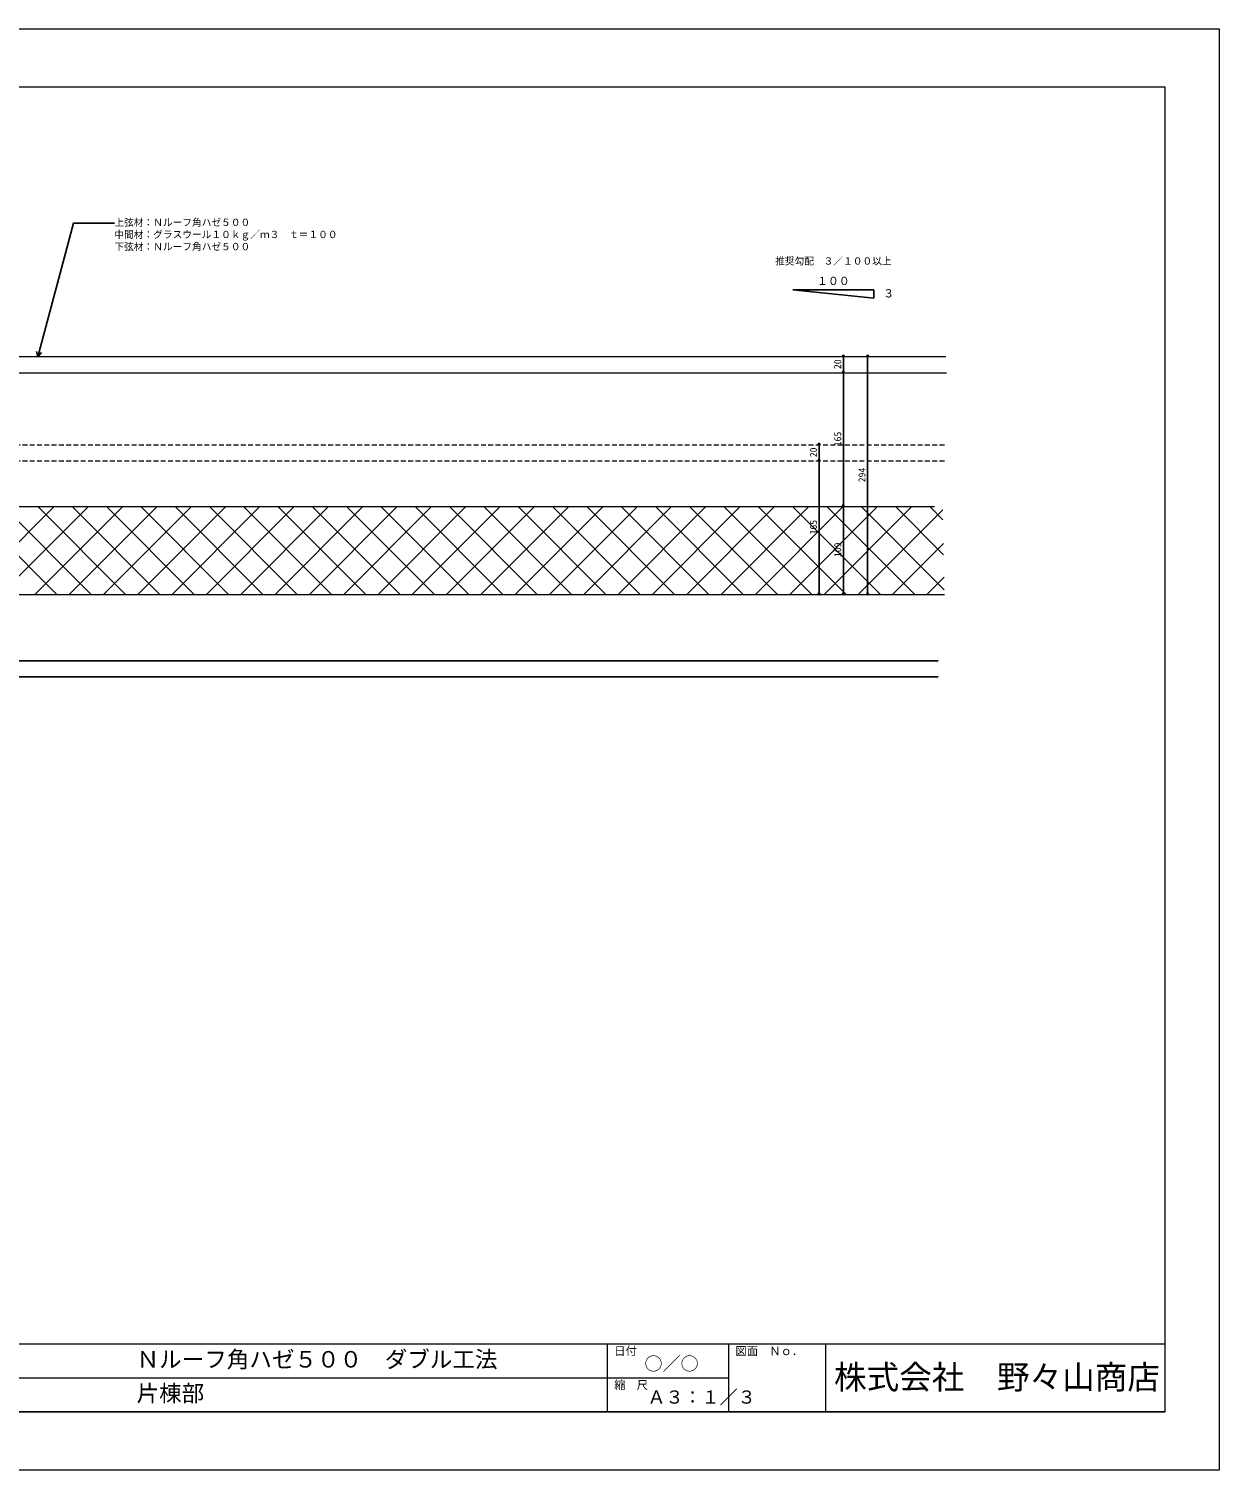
# Model space of a CAD drawing. Units: millimetres at full size, sheet at 1:3. Extents: x -1262 to 1258, y -891 to 1034.
# Drawn here: x -214 to 1258, y -891 to 891 of the extents above; entities that cross this region are included whole.
import ezdxf
from ezdxf.enums import TextEntityAlignment as Align

# ---------------------------------------------------------------- set-up
doc = ezdxf.new("R2010")
doc.units = ezdxf.units.MM
doc.header["$LTSCALE"] = 3
doc.linetypes.add('DASHED2', pattern=[3, 2, -1])
for name, color, linetype, lineweight in [('0-0_補助1', 4, 'Continuous', 5), ('0-4_寸法線1', 5, 'Continuous', 25), ('0-6_名称1', 5, 'Continuous', 25), ('0-B_屋根1', 6, 'Continuous', 20), ('0-C_屋根2', 3, 'Continuous', 9), ('2-1_裏貼1', 2, 'Continuous', 18), ('4-3_H鋼2', 12, 'Continuous', 25), ('5-B_枠2', 4, 'Continuous', 5)]:
    doc.layers.add(name, color=color, linetype=linetype, lineweight=lineweight)
doc.styles.add('Arial', font='')
doc.styles.add('ＭＳ ゴシック', font='')
doc.styles.get('Arial').set_extended_font_data('Arial')
doc.styles.get('ＭＳ ゴシック').set_extended_font_data('MS Gothic')

msp = doc.modelspace()

# ---------------------------------------------------------------- linework, layer by layer
at = {"layer": '0-0_補助1'}
for p, q in [((-1194.647, -735), (1191.647, -735)), ((501.647, -735), (501.647, -819)), ((651.647, -735), (651.647, -819)), ((771.647, -735), (771.647, -819)), ((-320.3, -777), (651.647, -777)), ((-1194.647, -819), (1191.647, -819)), ((1191.647, -819), (-1194.647, -819))]:
    msp.add_line(p, q, dxfattribs=at)
msp.add_lwpolyline([(1191.647, -819), (1191.647, 819), (-1194.647, 819), (-1194.647, -819)], dxfattribs=at)
at = {"layer": '0-4_寸法線1'}
for p, q in [((793.734, 486.391), (793.734, 466.391)), ((823.734, 486.396), (823.734, 192.396)), ((793.734, 466.391), (793.734, 301.391)), ((763.734, 377.396), (763.734, 357.396)), ((763.734, 357.396), (763.734, 192.396)), ((793.734, 301.391), (793.734, 192.396))]:
    msp.add_line(p, q, dxfattribs=at)
msp.add_lwpolyline([(731.396, 568.114), (831.396, 558.114), (831.396, 568.114)], close=True, dxfattribs=at)
for centre in [(793.734, 486.391), (823.734, 486.396), (793.734, 466.391), (793.734, 466.391), (763.734, 377.396), (763.734, 357.396), (763.734, 357.396), (793.734, 301.391), (793.734, 301.391), (763.734, 192.396), (793.734, 192.396), (823.734, 192.396)]:
    msp.add_circle(centre, 1.05, dxfattribs=at)
at = {"layer": '0-6_名称1'}
for q in [(-203.898, 492.189), (-198.103, 490.636)]:
    msp.add_line((-202.553, 485.617), q, dxfattribs=at)
msp.add_lwpolyline([(-202.553, 485.617), (-158.336, 650.636), (-107.792, 650.636)], dxfattribs=at)
at = {"layer": '0-B_屋根1'}
for p, q in [((920.532, 485.617), (-587.631, 485.617)), ((-799.694, 465.617), (921.132, 465.617)), ((-799.694, 300.341), (906.567, 300.341))]:
    msp.add_line(p, q, dxfattribs=at)
at = {"layer": '0-C_屋根2', "linetype": 'DASHED2'}
for p, q in [((918.635, 376.346), (-812.229, 376.346)), ((918.635, 356.346), (-812.229, 356.346))]:
    msp.add_line(p, q, dxfattribs=at)
at = {"layer": '0-C_屋根2'}
msp.add_line((918.635, 191.346), (-871.188, 191.346), dxfattribs=at)
at = {"layer": '2-1_裏貼1'}
for p, q in [((-291.263, 191.346), (-182.269, 300.341)), ((-178.321, 191.346), (-287.315, 300.341)), ((-248.837, 191.346), (-139.842, 300.341)), ((-135.894, 191.346), (-244.889, 300.341)), ((-206.411, 191.346), (-97.416, 300.341)), ((-93.468, 191.346), (-202.463, 300.341)), ((-163.984, 191.346), (-54.99, 300.341)), ((-51.042, 191.346), (-160.036, 300.341)), ((-121.558, 191.346), (-12.563, 300.341)), ((-8.615, 191.346), (-117.61, 300.341)), ((-79.131, 191.346), (29.863, 300.341)), ((33.811, 191.346), (-75.183, 300.341)), ((-36.705, 191.346), (72.29, 300.341)), ((76.238, 191.346), (-32.757, 300.341)), ((5.721, 191.346), (114.716, 300.341)), ((118.664, 191.346), (9.669, 300.341)), ((48.148, 191.346), (157.142, 300.341)), ((161.09, 191.346), (52.096, 300.341)), ((90.574, 191.346), (199.569, 300.341)), ((203.517, 191.346), (94.522, 300.341)), ((133.001, 191.346), (241.995, 300.341)), ((245.943, 191.346), (136.949, 300.341)), ((175.427, 191.346), (284.422, 300.341)), ((288.37, 191.346), (179.375, 300.341)), ((217.854, 191.346), (326.848, 300.341)), ((330.796, 191.346), (221.802, 300.341)), ((260.28, 191.346), (369.274, 300.341)), ((373.222, 191.346), (264.228, 300.341)), ((302.706, 191.346), (411.701, 300.341)), ((415.649, 191.346), (306.654, 300.341)), ((345.133, 191.346), (454.127, 300.341)), ((458.075, 191.346), (349.081, 300.341)), ((387.559, 191.346), (496.554, 300.341)), ((500.502, 191.346), (391.507, 300.341)), ((429.986, 191.346), (538.98, 300.341)), ((542.928, 191.346), (433.934, 300.341)), ((472.412, 191.346), (581.406, 300.341)), ((585.355, 191.346), (476.36, 300.341)), ((514.838, 191.346), (623.833, 300.341)), ((627.781, 191.346), (518.786, 300.341)), ((557.265, 191.346), (666.259, 300.341)), ((670.207, 191.346), (561.213, 300.341)), ((599.691, 191.346), (708.686, 300.341)), ((712.634, 191.346), (603.639, 300.341)), ((642.118, 191.346), (751.112, 300.341)), ((755.06, 191.346), (646.066, 300.341)), ((684.544, 191.346), (793.539, 300.341)), ((797.487, 191.346), (688.492, 300.341)), ((726.97, 191.346), (835.965, 300.341)), ((839.913, 191.346), (730.918, 300.341)), ((769.397, 191.346), (878.391, 300.341)), ((882.339, 191.346), (773.345, 300.341)), ((811.823, 191.346), (916.643, 296.166)), ((918.517, 197.595), (815.771, 300.341)), ((917.695, 240.844), (858.198, 300.341)), ((916.872, 284.092), (900.624, 300.341)), ((854.25, 191.346), (917.434, 254.531)), ((896.676, 191.346), (918.226, 212.896))]:
    msp.add_line(p, q, dxfattribs=at)
at = {"layer": '4-3_H鋼2'}
for p, q in [((-431.346, 109.695), (911.014, 109.695)), ((-431.346, 89.695), (911.014, 89.695))]:
    msp.add_line(p, q, dxfattribs=at)
at = {"layer": '5-B_枠2'}
msp.add_lwpolyline([(-1261.5, 891), (1258.5, 891), (1258.5, -891), (-1261.5, -891)], close=True, dxfattribs=at)

# ---------------------------------------------------------------- texts
at = {"layer": '0-0_補助1', "style": 'Arial'}
for s, height, p in [('Ｎルーフ角ハゼ５００\u3000ダブル工法', 20.45, (-80.326, -770.295)), ('日付', 10.23, (510.321, -751.913)), ('図面\u3000Ｎｏ．', 10.23, (660.321, -751.913)), ('○／○', 16.36, (547.769, -772.439)), ('株式会社\u3000野々山商店', 29.55, (782.181, -799.551)), ('片棟部', 20.45, (-80.326, -812.295)), ('縮\u3000尺', 10.23, (510.321, -793.913)), ('Ａ３：１／３', 16.36, (551.481, -813.7))]:
    msp.add_text(s, height=height, dxfattribs=at).set_placement(p, align=Align.BOTTOM_LEFT)
at = {"layer": '0-4_寸法線1', "style": 'ＭＳ ゴシック'}
for s, height, p in [('推奨勾配\u3000３／１００以上', 8.798, (709.396, 596.814)), ('１００', 9.897, (761.146, 571.314)), ('３', 9.897, (843.017, 555.92))]:
    msp.add_text(s, height=height, dxfattribs=at).set_placement(p, align=Align.BOTTOM_LEFT)
for s, p in [('20', (793.734, 470.391)), ('165', (793.734, 374.891)), ('20', (763.734, 361.396)), ('294', (823.734, 330.396)), ('165', (763.734, 265.896)), ('109', (793.734, 237.893))]:
    msp.add_text(s, height=8.798, rotation=90, dxfattribs=at).set_placement(p, align=Align.BOTTOM_LEFT)
at = {"layer": '0-6_名称1', "style": 'ＭＳ ゴシック'}
for s, p in [('上弦材：Ｎルーフ角ハゼ５００\u3000\u3000\u3000\u3000\u3000', (-107.792, 644.636)), ('中間材：グラスウール１０ｋｇ／ｍ３\u3000ｔ＝１００', (-107.792, 629.636)), ('下弦材：Ｎルーフ角ハゼ５００\u3000\u3000\u3000\u3000\u3000', (-107.792, 614.636))]:
    msp.add_text(s, height=8.798, dxfattribs=at).set_placement(p, align=Align.BOTTOM_LEFT)

doc.saveas('drawing.dxf')
